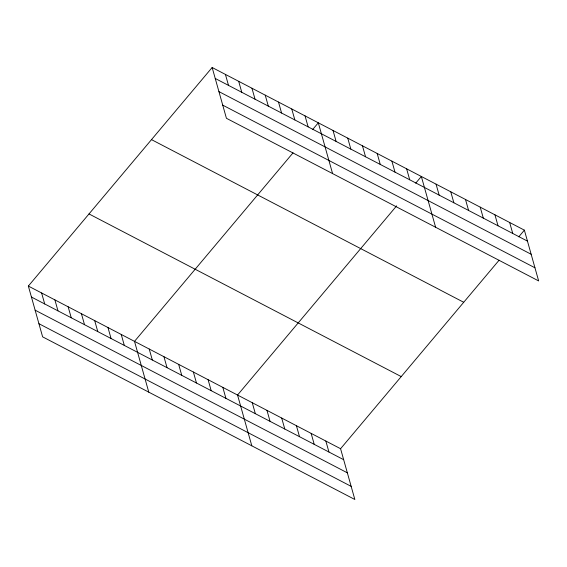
<?xml version="1.0" encoding="UTF-8"?>
<svg xmlns="http://www.w3.org/2000/svg" width="567" height="567" viewBox="0 0 567 567"><rect width="100%" height="100%" fill="white"/><g stroke="black" fill="none" stroke-linecap="round" stroke-linejoin="round"><path stroke-width="0.85" d="M28.35 286.066L340.576 448.717L354.85 499.499L42.624 336.848L28.35 286.066L212.15 67.501L524.376 230.152L538.65 280.934L226.424 118.283L212.15 67.501M293.033 152.856L134.507 341.369L148.781 392.151M312.693 129.482L318.307 122.798L332.581 173.58M396.631 205.864L237.545 395.043L251.819 445.825M415.724 183.155L421.345 176.479L435.612 227.261M340.576 448.717L499.102 260.203M518.762 236.829L524.376 230.152M215.233 78.466L527.459 241.124M218.926 91.606L531.151 254.257M222.732 105.143L534.957 267.794M151.495 139.624L463.721 302.282M89.005 213.936L401.23 376.594M31.433 297.037L343.659 459.688M35.126 310.17L347.351 472.828M38.932 323.707L351.157 486.366M509.655 222.484L512.738 233.455M494.934 214.815L498.017 225.786M480.221 207.146L483.304 218.118M465.5 199.478L468.583 210.449M450.779 191.816L453.862 202.78M436.058 184.147L439.142 195.112M406.624 168.81L409.707 179.774M391.903 161.141L394.986 172.113M377.183 153.473L380.266 164.444M362.462 145.804L365.545 156.775M347.748 138.135L350.831 149.107M333.027 130.467L336.111 141.438M305.039 115.888L308.122 126.859M291.764 108.977L294.847 119.942M278.496 102.06L281.579 113.031M265.228 95.15L268.311 106.121M251.961 88.239L255.044 99.204M238.686 81.322L241.769 92.293M225.418 74.412L228.501 85.383M325.855 441.055L328.938 452.019M311.141 433.386L314.224 444.351M296.421 425.718L299.504 436.682M281.7 418.049L284.783 429.021M266.979 410.38L270.062 421.352M252.258 402.712L255.341 413.683M222.824 387.374L225.907 398.346M208.103 379.706L211.186 390.677M193.382 372.044L196.465 383.008M178.662 364.375L181.745 375.34M163.948 356.707L167.031 367.671M149.227 349.038L152.31 360.002M121.239 334.459L124.322 345.423M107.971 327.542L111.054 338.513M94.696 320.631L97.779 331.596M81.428 313.721L84.511 324.685M68.16 306.804L71.244 317.775M54.893 299.893L57.976 310.858M41.618 292.976L44.701 303.947"/></g></svg>
